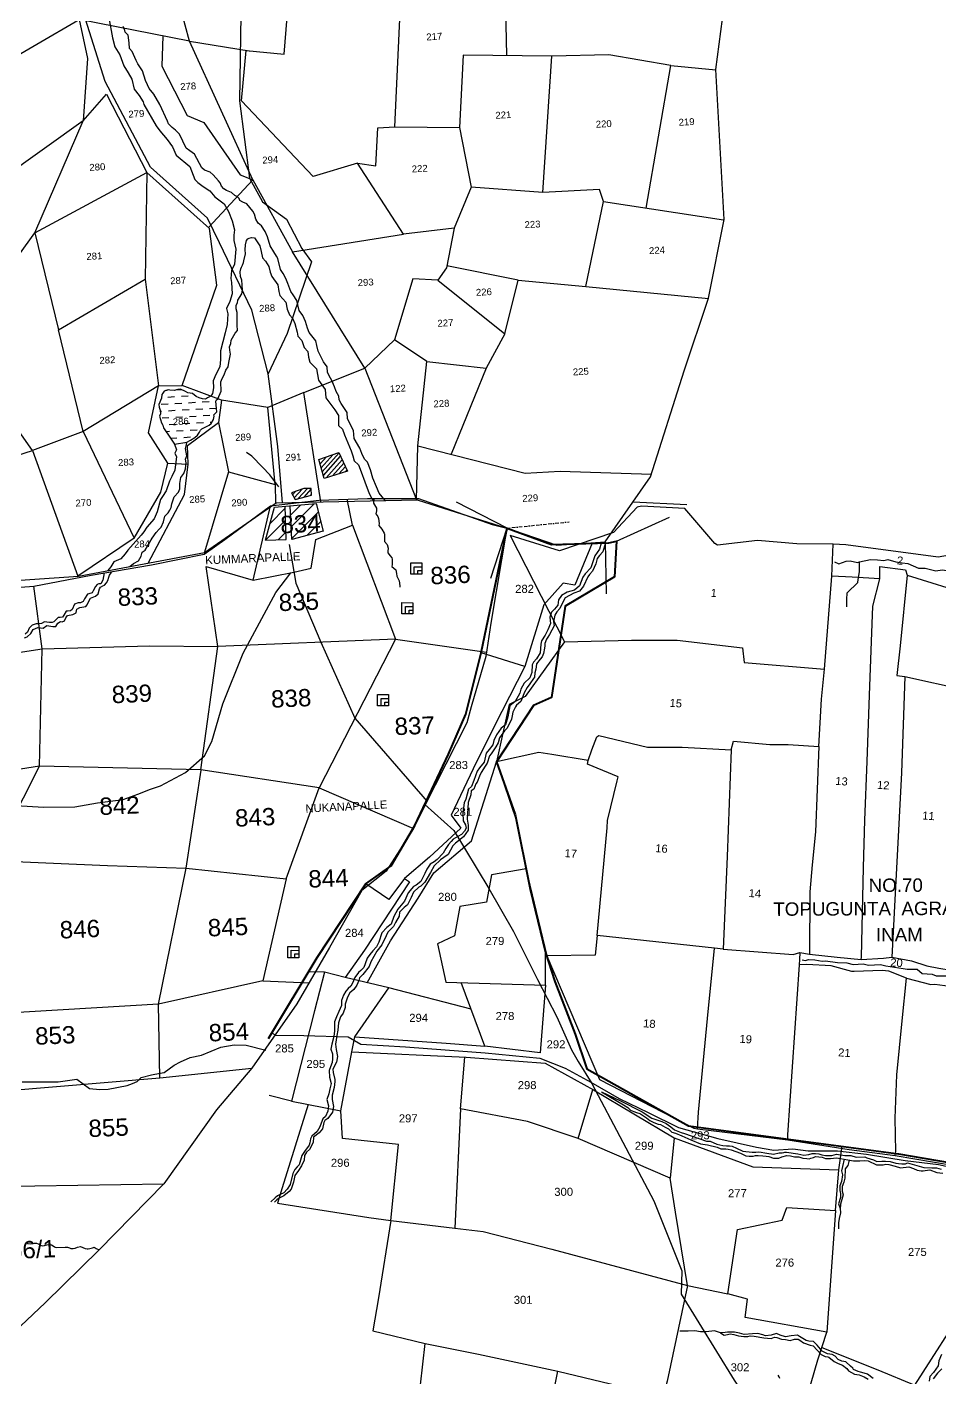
# Model space of a CAD drawing. Header units: inches. Extents: x 304037 to 460575, y 1453943 to 1639883.
# Drawn here: x 330705 to 332061, y 1604477 to 1606484 of the extents above; entities that cross this region are included whole.
import ezdxf

# ---------------------------------------------------------------- set-up
doc = ezdxf.new("R2010")
doc.units = ezdxf.units.IN
doc.header["$MEASUREMENT"] = 0
for name, pattern in [('ACAD_ISO02W100', [15, 12, -3]), ('ACAD_ISO07W100', [3, 0, -3]), ('BORDER', [1.75, 0.5, -0.25, 0.5, -0.25, 0, -0.25])]:
    doc.linetypes.add(name, pattern=pattern)
for name, color, linetype in [('CARTTRACK', 30, 'ACAD_ISO02W100'), ('NALA', 4, 'Continuous'), ('PLATS', 6, 'Continuous'), ('PLOT', 6, 'Continuous'), ('PLOT NO', 6, 'Continuous'), ('SQUAREWELL', 5, 'Continuous'), ('STREAM', 4, 'Continuous'), ('SURVEY_BND', 7, 'Continuous'), ('SURVEY_NO', 7, 'Continuous'), ('TEXT', 7, 'Continuous'), ('VILLAGE_AREA', 1, 'Continuous'), ('VILLAGEBON', 5, 'Continuous'), ('WATER_BODY', 4, 'Continuous')]:
    doc.layers.add(name, color=color, linetype=linetype)
doc.layers.add('FOOTPATH', color=150, linetype='ACAD_ISO07W100', lineweight=30)
doc.layers.add('VILL_BOUNDARY', color=6, linetype='BORDER', lineweight=30)
doc.styles.get("Standard").update_dxf_attribs({"font": 'arial.ttf'})

# ---------------------------------------------------------------- blocks, each defined once
blk = doc.blocks.new('KALUVOYA')
at = {"layer": 'VILLAGE_AREA', "linetype": 'ByBlock'}
h = blk.add_hatch(dxfattribs=at)
h.set_pattern_fill('ANSI31', color=256, scale=10, angle=180, style=0)
h.set_pattern_definition([(225, (-590.302, -65.8843), (0.8838835, -0.8838835), [])])
h.paths.add_polyline_path([(133.48, 209.28), (132.5, 213.24), (128.72, 212.93), (128.95, 208.05)])
h.paths.add_polyline_path([(127.98, 212.87), (126.45, 212.74), (125.16, 207.96), (128.17, 208.06)])
at = {"layer": 'CARTTRACK', "linetype": 'ByBlock'}
blk.add_lwpolyline([(89.11, 169.61), (93.16, 169.38), (97.67, 169.42), (100.92, 169.99), (104.62, 170.48), (106.76, 171.26), (108.59, 172), (110, 172.49), (113.61, 174.38), (116.35, 176.83), (117.41, 178.88), (119.02, 184.33), (121.95, 191.61), (126.66, 200.42), (128.84, 203.24)], dxfattribs=at)
at = {"layer": 'FOOTPATH', "linetype": 'ByBlock'}
for points in [[(128.59, 207.34), (129.56, 201.74), (133.14, 193.22), (138.08, 182.24), (148.53, 170.24)], [(90.05, 129.7), (95.25, 129.72), (97.97, 130.09), (99.79, 128.77), (101.29, 128.63), (102.51, 128.67), (105.25, 129.19), (106.01, 129.5), (106.68, 129.79), (107.26, 130.35), (108.76, 130.72), (109.23, 130.82), (110.56, 131.08), (112.04, 132.12), (112.92, 132.6), (114.34, 133.24), (115.97, 133.57), (118.74, 134.75), (120.69, 135.08), (122.42, 135.03), (125.28, 134.33)]]:
    blk.add_lwpolyline(points, dxfattribs=at)
at = {"layer": 'NALA', "linetype": 'ByBlock'}
for points in [[(140.8, 213.97), (140.76, 213.28), (141.18, 212.57), (141.2, 212.19), (141.11, 211.77), (141.39, 211.39), (141.49, 211.11), (141.56, 210.38), (141.54, 210.09), (141.95, 209.53), (142.32, 208.97), (142.34, 208.83), (142.36, 208.09), (142.34, 207.78), (142.74, 207.32), (142.87, 206.83), (142.84, 206.37), (142.83, 206.14), (143.15, 205.71), (143.4, 205.43), (143.44, 205.24), (143.44, 204.94), (143.44, 204.77), (143.44, 204.47), (143.43, 204.14), (143.99, 203.69), (144.1, 203.13), (144.13, 202.76), (144.49, 202.1), (144.56, 201.38), (144.58, 201.17)], [(101.87, 203.2), (101.7, 202.15), (101.4, 201.61), (101.12, 201.61), (100.88, 201.54), (100.62, 201.24), (100.28, 200.62), (100.14, 200.34), (99.65, 200.18), (99.46, 200.13), (99.04, 199.47), (98.82, 199.07), (98.47, 198.89), (98.12, 198.89), (97.6, 198.67), (97.24, 197.9), (97, 197.75), (96.57, 197.69), (96.37, 197.68), (96.05, 197.11), (95.85, 196.8), (95.5, 196.79), (95.21, 196.76), (94.9, 196.41), (94.62, 196.12), (94.35, 196.04), (93.99, 196.03), (93.61, 196.1), (93.25, 196.14), (92.8, 195.89), (92.55, 195.83), (92.27, 195.86), (92.03, 195.84), (91.46, 195.64), (91.04, 195.21), (90.81, 194.67), (90.46, 194.35)], [(90.38, 193.83), (90.77, 193.98), (91.26, 194.44), (91.61, 195.03), (92.29, 195.3), (93.06, 195.22), (93.59, 195.63), (94.45, 195.47), (94.9, 195.47), (95.18, 195.95), (95.58, 196.18), (95.79, 196.16), (96.16, 196.29), (96.36, 196.73), (96.57, 197.08), (97.36, 197.18), (97.84, 197.44), (97.89, 197.76), (97.91, 197.98), (98.35, 198.22), (99.21, 198.38), (99.43, 198.59), (99.66, 199.11), (99.9, 199.55), (100.62, 199.84), (101, 200.2), (101.21, 200.91), (101.33, 201.17), (101.66, 201.33), (101.9, 201.44), (102.21, 201.77), (102.39, 202.13), (102.52, 202.6), (102.65, 202.88), (102.87, 203.2), (102.99, 203.39)], [(90.69, 106.51), (90.91, 106.38), (91.3, 106.35), (91.8, 106.43), (92.17, 106.43), (92.39, 106.35), (92.73, 106.15), (92.98, 106.06), (93.33, 106.08), (93.65, 106.18), (94, 106.24), (94.33, 106.18), (94.69, 105.94), (94.83, 105.85), (94.99, 105.78), (96.3, 105.86), (96.63, 105.84), (96.94, 105.74), (97.11, 105.65), (97.45, 105.64), (97.73, 105.7), (98.1, 105.84), (98.5, 105.93), (98.84, 105.78), (99.18, 105.66), (99.48, 105.61), (99.6, 105.6), (99.88, 105.67), (100.23, 105.76), (100.37, 105.79), (100.5, 105.84), (100.77, 105.67), (101.19, 105.47)]]:
    blk.add_lwpolyline(points, dxfattribs=at)
at = {"layer": 'SQUAREWELL', "linetype": 'ByBlock'}
for points in [[(146.14, 204.69), (147.73, 204.69), (147.73, 203.05), (146.14, 203.05)], [(146.63, 204.12), (147.73, 204.12), (147.73, 203.05), (146.63, 203.05)], [(147.17, 203.6), (147.73, 203.6), (147.73, 203.05), (147.17, 203.05)], [(144.87, 198.94), (146.46, 198.94), (146.46, 197.31), (144.87, 197.31)], [(145.37, 198.37), (146.46, 198.37), (146.46, 197.31), (145.37, 197.31)], [(145.91, 197.85), (146.46, 197.85), (146.46, 197.31), (145.91, 197.31)], [(141.37, 185.67), (142.96, 185.67), (142.96, 184.03), (141.37, 184.03)], [(141.87, 185.1), (142.96, 185.1), (142.96, 184.03), (141.87, 184.03)], [(142.4, 184.58), (142.96, 184.58), (142.96, 184.03), (142.4, 184.03)], [(128.41, 149.3), (130, 149.3), (130, 147.67), (128.41, 147.67)], [(128.91, 148.73), (130, 148.73), (130, 147.67), (128.91, 147.67)], [(129.44, 148.21), (130, 148.21), (130, 147.67), (129.44, 147.67)]]:
    blk.add_lwpolyline(points, close=True, dxfattribs=at)
at = {"layer": 'SURVEY_BND', "linetype": 'ByBlock'}
for points in [[(92.93, 192.26), (108.4, 192.7), (118.28, 192.58), (116.6, 204.13), (123.37, 202.16), (125.89, 212.9)], [(123.37, 202.16), (129.24, 203.32), (131.78, 203.92), (132.44, 208.05), (137.71, 210.11), (136.94, 213.86)], [(137.71, 210.11), (143.96, 193.69), (118.28, 192.58)], [(76.69, 189.59), (83.75, 190.82), (92.93, 192.26), (91.71, 201.28)], [(143.96, 193.69), (132.92, 172.19), (146.56, 166.31)], [(143.96, 193.69), (157.09, 191.79)], [(92.53, 175.32), (64.53, 170.87), (48.58, 168.76), (54.35, 191.72)], [(115.86, 174.77), (92.57, 175.32), (92.93, 192.26)], [(132.92, 172.19), (115.86, 174.77), (118.28, 192.58)], [(58.98, 154.1), (67.29, 156.3), (75.25, 158.75), (85.64, 161.65), (92.53, 175.32)], [(85.64, 161.65), (102.38, 160.98), (113.75, 160.57), (115.9, 174.76)], [(113.75, 160.57), (128.16, 159.06), (132.92, 172.19)], [(109.73, 140.95), (76.47, 138.93), (85.64, 161.65)], [(124.82, 144.32), (109.73, 140.95), (113.75, 160.57)], [(128.16, 159.06), (124.82, 144.32), (131.47, 144.02)], [(76.47, 138.93), (75.16, 129.05), (87.57, 128.41), (109.95, 130.33), (109.73, 140.95)], [(109.95, 130.33), (123.22, 131.72)], [(85.65, 114.58), (110.56, 115.02)]]:
    blk.add_lwpolyline(points, dxfattribs=at)
at = {"layer": 'VILL_BOUNDARY', "linetype": 'ByBlock'}
blk.add_lwpolyline([(78.25, 200.28), (91.71, 201.28), (100, 202.88), (108.69, 204.36), (116.33, 205.91), (119.29, 208.05), (125.89, 212.9), (132.93, 213.72), (139.88, 213.96), (147.25, 214), (157.9, 210.25), (160, 209.72), (157.7, 196), (157, 191.18), (154.89, 183.89), (154.26, 181.6), (149.71, 172.6), (146.56, 166.31), (142.64, 160.19), (139.13, 157.39), (134.42, 149.13), (129.74, 141), (123.22, 131.72), (118.12, 125.7), (110.56, 115.02), (101.19, 105.47), (93.4, 97.83), (84.56, 89.48)], dxfattribs=at)
at = {"layer": 'VILL_BOUNDARY'}
blk.add_lwpolyline([(160, 209.72), (169.03, 210.62)], dxfattribs=at)
at = {"layer": 'VILLAGE_AREA', "linetype": 'ByBlock'}
for points in [[(125.16, 207.96), (126.45, 212.74), (132.5, 213.24), (133.48, 209.28), (128.95, 208.05), (128.72, 212.93)], [(125.16, 207.96), (128.17, 208.06), (127.98, 212.87)]]:
    blk.add_lwpolyline(points, dxfattribs=at)
at = {"layer": 'SURVEY_NO', "linetype": 'ByBlock'}
for s, p in [('834', (127.36, 208.94)), ('836', (149.02, 201.57)), ('833', (103.87, 198.43)), ('835', (127.13, 197.69)), ('839', (103.02, 184.38)), ('838', (126.03, 183.75)), ('837', (143.87, 179.8)), ('842', (101.25, 168.24)), ('843', (120.84, 166.57)), ('844', (131.43, 157.77)), ('846', (95.53, 150.4)), ('845', (116.92, 150.71)), ('853', (91.99, 135.06)), ('854', (117.05, 135.55)), ('855', (99.7, 121.73)), ('856/1', (86.29, 104.03))]:
    blk.add_text(s, height=2.5, rotation=2.5039, dxfattribs=at).set_placement(p)
at = {"layer": 'TEXT', "linetype": 'ByBlock'}
blk.add_text('KUMMARAPALLE', height=1.2, rotation=2.5039, dxfattribs=at).set_placement((116.47, 204.45))
blk = doc.blocks.new('NUKANAPALLE')
at = {"layer": 'VILLAGE_AREA', "linetype": 'ByBlock'}
h = blk.add_hatch(dxfattribs=at)
h.set_pattern_fill('ANSI31', color=256, scale=10, angle=180, style=0)
h.set_pattern_definition([(225, (-581.7267, -113.4055), (0.8838835, -0.8838835), [])])
h.paths.add_polyline_path([(115.39, -337.7), (107.95, -339.79), (109.56, -346.81), (118.22, -344.64)])
h.paths.add_polyline_path([(104.61, -350.19), (101.89, -350.03), (97.32, -351.42), (98.52, -353.86), (104.61, -352.71)])
at = {"layer": 'WATER_BODY', "linetype": 'ByBlock'}
h = blk.add_hatch(dxfattribs=at)
h.set_pattern_fill('DASH', color=256, scale=20, angle=180, style=0)
h.set_pattern_definition([(180, (-581.9129, -113.3818), (-2.5, -2.5), [2.5, -2.5])])
h.paths.add_polyline_path([(61.67, -312.89), (60.76, -312.38), (59.08, -311.39), (58.05, -311.46), (56.71, -311.72), (55.2, -311.52), (54.58, -311.37), (53.12, -311.81), (52.57, -312.51), (52.15, -312.95), (51.89, -314.29), (50.79, -316.54), (50.91, -317.59), (51.24, -318.6), (51.22, -320), (50.87, -320.78), (51.49, -323.34), (51.9, -324.18), (52.1, -325.15), (54.41, -329.07), (55.8, -331.35), (60.31, -330.8), (61.7, -330.21), (63.28, -329.35), (64.27, -328.49), (65.06, -327.41), (65.45, -326.7), (65.99, -326.3), (66.76, -326), (68.8, -325.14), (69.46, -324.5), (70.45, -323.15), (70.7, -321.89), (70.63, -321.43), (71.78, -320.43), (71.78, -319.21), (71.74, -317.87), (71.67, -316.54), (71.89, -315.97), (72.39, -315.64), (69.97, -314.58), (68.74, -315.17), (68, -315.54), (66.86, -315.4), (65.67, -314.93), (64.61, -314.46), (63.38, -313.19)])
h.paths.add_polyline_path([(26.27, -319.86), (65.28, -319.86), (65.28, -316.02), (26.27, -316.02)], flags=9)
h.paths.add_polyline_path([(55.05, -324.96), (60.5, -324.96), (60.5, -321.92), (55.05, -321.92)], flags=24)
at = {"layer": 'CARTTRACK', "linetype": 'ByBlock'}
for points in [[(185.33, 213.78), (133.74, 199.3), (130.26, 196.72), (129.59, 185.24), (120.82, 175.45), (119.98, 145.74), (92.45, 139.28), (77.16, 110.09), (74.92, 79.62), (71.4, 46.82), (72.99, 16.03), (52.5, -52.63), (53.42, -70.68), (67.15, -116.72), (88.69, -176.42), (86.35, -207.68), (88.46, -236.08), (92.66, -244.89), (101.12, -251.74), (106.12, -262.69), (109.27, -267.71), (99.03, -293.36), (91.29, -307.64)], [(93.9, -354.84), (93.35, -334.27), (91.29, -307.64), (86.67, -284.1), (76.27, -258.93), (72.39, -249.79), (52.66, -229.98), (37.84, -197.91), (27.87, -158.59), (25.48, -150.34), (12.61, -137.23), (-14.28, -117.21), (-43.65, -98.08), (-77.15, -82.91), (-112.61, -69.67), (-122.13, -57.58), (-138.52, -33.21), (-138.52, -32.56)]]:
    blk.add_lwpolyline(points, dxfattribs=at)
at = {"layer": 'FOOTPATH', "linetype": 'ByBlock'}
blk.add_lwpolyline([(92.84, -349), (89.78, -344.39), (87.28, -341.45), (83.62, -337.29), (81.73, -335.85)], dxfattribs=at)
at = {"layer": 'NALA', "linetype": 'ByBlock'}
for points in [[(40.56, -174.77), (41.48, -182.21), (42.11, -185.47), (43.72, -188.52), (45.02, -192.55), (46.43, -195.16), (47.66, -197.64), (48.3, -201.28), (50, -203.69), (51.29, -206.05), (51.55, -207.05), (55.53, -215.13), (56.76, -217.03), (59.29, -220.28), (61.1, -223.06), (62.29, -226.16), (66.99, -230.62), (68.59, -235.42), (69.52, -236.6), (71.43, -238.1), (73.75, -239.85), (75.41, -242.15), (78.66, -244.88), (80.16, -247.77), (81.29, -251.17), (81.98, -254.49), (81.62, -256.48), (81.55, -258.39), (82.09, -261.6), (81.26, -267.04), (80.03, -269.28), (79.67, -272.21), (79.81, -273.58), (79.78, -277.72), (78.8, -280.46), (77.39, -282.96), (77.79, -284.94), (77.31, -288.77), (76.4, -291.79), (74.33, -298.32), (74.17, -301.47), (73.77, -304.12), (72.24, -306.82), (71.17, -309), (71.07, -311.6), (70.56, -313.59), (69.97, -314.58)], [(131.3, -356.15), (129.27, -353.37), (128.37, -350.99), (127.23, -347.72), (126.59, -344.64), (125.64, -341.81), (124.6, -340.62), (123.8, -338.54), (123.16, -336.56), (121.22, -332.91), (121.22, -330.03), (119.28, -325.56), (119.28, -323.33), (117.29, -319.93), (116.55, -318.54), (116.55, -317.15), (115.71, -315.47), (115.11, -313.73), (114.26, -311.3), (113.82, -310.5), (112.87, -308.37), (112.87, -306.26), (111.68, -304.38), (109.89, -300.36), (109.55, -298.32), (109.25, -296.64), (107.06, -293.44), (106.51, -291.75), (105.97, -289.32), (105.02, -287.09), (103.88, -285.15), (103.22, -281.48), (102.01, -279.43), (101.21, -278.15), (100.26, -275.14), (99.67, -273.27), (98.77, -271.39), (97.83, -269.86), (97.17, -265.84), (96.68, -265.01), (95.84, -263.3), (94.59, -261.11), (93.76, -257.74), (93.09, -255.74), (91.81, -253.58), (90.66, -252.54), (89.96, -251.11), (89.58, -249.27), (88.95, -248.09), (86.96, -245.36), (85.53, -244.68), (84.54, -244.01), (84.3, -243.2), (83.76, -242.54), (82.74, -241.99), (81.59, -240.88), (79.81, -240.04), (78.91, -239.39), (78.16, -238.39), (77.63, -237.17), (77.11, -236.36), (75.36, -234.07), (74.21, -233.02), (72.3, -232.16), (71.3, -231.29), (68.99, -226.15), (67.34, -224.92), (65.96, -223.83), (64.92, -221.24), (64.25, -219.58), (63.73, -218.48), (62.5, -217.01), (61.4, -215.98), (60.09, -214.59), (59.75, -213.58), (57.3, -207.42), (55.33, -203.52), (53.77, -201.35), (53.19, -199.92), (52.65, -198.4), (51.72, -194.77), (50.09, -192.19), (49.56, -190.88), (48.36, -187.51), (47.45, -186.39), (47.45, -184.37), (47.21, -181.55), (46.16, -180.38), (46.07, -179.76), (45.89, -179.06), (45.52, -178.25)], [(72.39, -315.64), (73.75, -313), (73.89, -309.62), (74.42, -308.38), (75.19, -307.05), (75.94, -305.41), (76.86, -304.24), (77.19, -302.75), (77.38, -302.06), (77.99, -299.64), (77.75, -298.2), (77.75, -296.98), (78.3, -295.88), (78.52, -294.63), (80.07, -292.13), (80.93, -291.24), (81.02, -289.34), (81.07, -287.59), (81.21, -284.62), (80.93, -283.37), (80.96, -281.99), (81.54, -281.11), (81.74, -280.25), (83.26, -277.91), (83.61, -276.68), (83.68, -274.65), (83.65, -273.04), (83.21, -271.69), (83.15, -269.88), (83.46, -268.8), (83.73, -268.25), (84.15, -267.58), (84.62, -266.61), (84.73, -265.98), (85.42, -263.47), (85.48, -261.98), (85.7, -260.21), (86.11, -258.6), (86.67, -258.02), (87.08, -257.86), (87.97, -257.72), (89.08, -257.83), (89.94, -259.41), (90.85, -260.87), (91.27, -262.97), (91.6, -265.24), (92.57, -266.57), (93.7, -268.59), (94.12, -270.63), (94.62, -272.31), (96.61, -275.45), (96.89, -277.89), (97.17, -279.35), (99.22, -281.9), (99.5, -284.43), (100.19, -286.59), (101.23, -287.85), (101.99, -289.88), (102.63, -293.05), (102.82, -294.46), (104.26, -296.23), (104.93, -298.72), (106.12, -300.25), (106.31, -302.35), (106.73, -304.18), (108.95, -306.84), (109.19, -308.89), (109.42, -310.99), (111.66, -314.52), (111.83, -317.54), (114.82, -322.09), (116.07, -324.24), (115.93, -325.82), (115.79, -327.88), (117.18, -329.26), (117.79, -331.34), (119.87, -337.38), (120.36, -339.24), (120.86, -341.04), (122.35, -342.59), (123.13, -345.16), (124.2, -348.86), (125.54, -353.28), (126.54, -355.36), (127, -356)], [(55.8, -331.35), (56.31, -333.44), (55.63, -334.64), (56.27, -335.91), (55.67, -338.69), (55.33, -340.82), (54.09, -343), (53.19, -344.65), (51.81, -348.12), (50.34, -350.11), (49.48, -351.19), (48.09, -355.58), (46.85, -358.13), (43.92, -361), (42.8, -362.65), (41.71, -363.7), (36.64, -368.92), (35.59, -370.2), (33.86, -371.96), (31.31, -372.86), (30.07, -374.69), (28.82, -376.01)], [(36.96, -374.94), (38.44, -373.91), (40.25, -373.07), (41.31, -371.34), (41.81, -370), (42.94, -369.31), (45.73, -365.1), (47.28, -363.05), (48.44, -361.92), (49.25, -361.19), (50.17, -359.35), (50.78, -357.33), (51.54, -356.65), (52.07, -356.13), (52.65, -355.29), (53.23, -354.31), (53.59, -352.97), (54.49, -350.41), (56.2, -348.86), (56.75, -347.66), (56.83, -345.69), (57.41, -343.53), (58.49, -342.15), (59.2, -340.53), (59.65, -338.35), (59.45, -337.03), (59.94, -335.81), (59.69, -333.15), (60.13, -331.7), (60.31, -330.8)]]:
    blk.add_lwpolyline(points, dxfattribs=at)
at = {"layer": 'SURVEY_BND', "linetype": 'ByBlock'}
for points in [[(69.37, -184.92), (64.38, -161.13), (62.61, -129.95)], [(128.13, -232.75), (111.66, -236.76), (87.07, -207.67), (89.82, -189.53), (103.6, -191.63), (111.39, -134.96), (128.8, -133.94), (147.92, -133.71), (154.98, -134.68), (153.32, -157.67), (171.24, -156.7), (171.24, -135.38), (154.98, -134.68)], [(-59.31, -170.16), (-18.38, -159.57), (-18.13, -199.11), (29.74, -174.78), (31.91, -189.22), (29.08, -211.81), (38.06, -202.58), (51.23, -231.89)], [(9.23, -251.51), (29.08, -211.81), (-16.69, -240.75), (-18.13, -199.11), (-55.83, -209.67), (-59.31, -170.16), (-80.51, -188.04)], [(142.36, -220.36), (146.68, -178.56), (154.83, -176.53), (155.85, -172.74), (174.9, -171.8), (185.3, -174.07), (184.48, -196.64)], [(69.37, -184.92), (29.74, -174.78)], [(59.79, -182.47), (58.85, -193.48), (67.09, -212.01), (72.96, -214.87), (85.08, -234.65), (89.62, -236.68)], [(89.62, -236.68), (69.37, -184.92), (90.92, -189.7)], [(184.14, -278.59), (208.64, -282.36), (216.8, -251.74), (215.61, -247.29), (194.95, -247.17), (201, -197.75), (168.71, -195.58), (165.89, -221.86)], [(232.19, -254.99), (244.14, -203.62), (221.81, -198.42), (201, -197.75)], [(244.14, -203.62), (260.38, -206.12)], [(149.32, -306.43), (137.94, -297.81), (126.63, -307.5), (102.58, -263.71), (143.43, -259.51), (128.13, -232.75), (134.69, -234.14), (136.14, -220.36), (142.36, -220.36), (165.89, -221.86), (168.92, -243.84), (161.99, -258.34), (143.43, -259.51)], [(9.23, -251.51), (51.23, -231.89)], [(52.95, -338.1), (46.5, -326.62), (51.13, -309.73), (59.75, -310.11), (74.42, -274.25), (72.84, -253.5), (51.23, -231.89), (48.47, -270.66)], [(72.52, -253.19), (89.62, -236.68), (102.58, -263.71)], [(194.95, -247.17), (168.92, -243.84)], [(-45.03, -343.37), (3.87, -330.73), (-21.61, -289.75), (9.23, -251.51), (15.89, -287.37), (48.47, -270.66), (51.13, -309.73), (22.79, -324.85), (15.89, -287.37)], [(216.8, -251.74), (260.13, -260.9)], [(161.99, -258.34), (158.31, -272.63), (154.96, -277), (145.87, -276.01), (137.94, -297.81)], [(178.28, -297.88), (184.14, -278.59), (158.48, -271.97)], [(154.96, -277), (178.28, -297.88), (170.76, -309.99)], [(208.64, -282.36), (253.09, -289.23)], [(73.79, -316.25), (59.75, -310.11)], [(103.84, -315.18), (126.63, -307.5), (142.69, -356.55)], [(144.27, -336.85), (149.32, -306.43), (170.76, -309.99), (156.22, -340.63)], [(74.82, -342.42), (91.6, -348.04), (90.45, -319.83), (73.79, -316.25), (72.17, -324.27)], [(107.88, -355.33), (103.84, -315.18), (90.45, -319.83)], [(22.79, -324.85), (3.87, -330.73), (17.9, -377.41)], [(22.79, -324.85), (39.15, -364.7), (17.9, -377.41)], [(43.76, -374.04), (58.33, -349.79), (60.29, -338.82), (60.47, -332.05), (72.17, -324.27), (74.82, -342.42), (64.48, -371.27)], [(39.15, -364.7), (49.81, -348.46), (52.95, -338.1), (60.29, -338.82)], [(142.69, -356.55), (144.27, -336.85), (182.76, -349.01), (195.58, -349.01), (228.79, -351.9)], [(91.6, -348.04), (91.3, -354.85)]]:
    blk.add_lwpolyline(points, dxfattribs=at)
at = {"layer": 'VILL_BOUNDARY', "linetype": 'ByBlock'}
for points in [[(-33.51, -378.05), (18.16, -377.41), (64.5, -371.32), (91.56, -354.75), (142.94, -356.56), (177.26, -369.51), (192.91, -375.84), (210.5, -375.58), (228.39, -352.95), (242.78, -315.02), (253.14, -289.1), (260.38, -260.8), (260.38, -205.99), (266.48, -173.78)], [(221.53, -361.62), (241.01, -363.66)], [(174.95, -368.64), (168.01, -386.68)], [(210.5, -375.58), (209.82, -394.58)]]:
    blk.add_lwpolyline(points, dxfattribs=at)
at = {"layer": 'VILLAGE_AREA', "linetype": 'ByBlock'}
for points in [[(109.56, -346.81), (107.95, -339.79), (115.39, -337.7), (118.22, -344.64), (109.56, -346.81)], [(97.32, -351.42), (98.52, -353.86), (104.61, -352.71), (104.61, -350.19), (101.89, -350.03), (97.32, -351.42)]]:
    blk.add_lwpolyline(points, dxfattribs=at)
at = {"layer": 'WATER_BODY', "linetype": 'ByBlock'}
blk.add_lwpolyline([(69.97, -314.58), (68.74, -315.17), (68, -315.54), (66.86, -315.4), (65.67, -314.93), (64.61, -314.46), (63.38, -313.19), (61.67, -312.89), (60.76, -312.38), (59.08, -311.39), (58.05, -311.46), (56.71, -311.72), (55.2, -311.52), (54.58, -311.37), (53.12, -311.81), (52.57, -312.51), (52.15, -312.95), (51.89, -314.29), (50.79, -316.54), (50.91, -317.59), (51.24, -318.6), (51.22, -320), (50.87, -320.78), (51.49, -323.34), (51.9, -324.18), (52.1, -325.15), (54.41, -329.07), (55.8, -331.35), (60.31, -330.8), (61.7, -330.21), (63.28, -329.35), (64.27, -328.49), (65.06, -327.41), (65.45, -326.7), (65.99, -326.3), (66.76, -326), (68.8, -325.14), (69.46, -324.5), (70.45, -323.15), (70.7, -321.89), (70.63, -321.43), (71.78, -320.43), (71.78, -319.21), (71.74, -317.87), (71.67, -316.54), (71.89, -315.97), (72.39, -315.64)], dxfattribs=at)
at = {"layer": 'SURVEY_NO', "linetype": 'ByBlock'}
for s, p in [('217', (155.68, -189.51)), ('278', (65.1, -202.58)), ('279', (45.68, -211.55)), ('221', (179.24, -219.45)), ('220', (215.6, -224.75)), ('219', (245.79, -225.72)), ('280', (30.38, -230.12)), ('294', (93.48, -231.01)), ('222', (147.7, -237.27)), ('281', (27.49, -262.47)), ('223', (187.63, -259.85)), ('287', (57.5, -273.05)), ('224', (232.39, -271.83)), ('293', (125.7, -277.56)), ('288', (89.32, -284.9)), ('226', (168.55, -283.49)), ('227', (153.91, -293.97)), ('282', (30.11, -300.57)), ('122', (135.28, -316.83)), ('225', (202.21, -314.42)), ('286', (55.56, -324.42)), ('228', (150.82, -323.21)), ('289', (77.96, -331.4)), ('292', (123.95, -332.31)), ('283', (34.81, -338.15)), ('291', (95.85, -339.7)), ('270', (18.5, -352.01)), ('285', (59.96, -353.05)), ('290', (75.23, -355.13)), ('229', (181.22, -359.42)), ('284', (38.96, -368.22))]:
    blk.add_text(s, height=2.5, dxfattribs=at).set_placement(p)
blk = doc.blocks.new('THOPUGUNTA')
at = {"layer": 'FOOTPATH', "linetype": 'ByBlock'}
for points in [[(-6976.8, 1494.4), (-6933.5, 1455.7), (-6881.3, 1369.6), (-6844.7, 1305.7), (-6809.2, 1234.3), (-6780.7, 1178.6), (-6758.8, 1129.9), (-6748.6, 1112.2), (-6728.5, 1079.6), (-6636.3, 905.6), (-6594.8, 801.6), (-6595.8, 766.9), (-6517, 638.8), (-6461.2, 556.1), (-6425.3, 528.8), (-6415, 519.8), (-6376.7, 504.2), (-6334.2, 470.2), (-6320.3, 453.7), (-6301.2, 429.4), (-6301.4, 362.3), (-6300.5, 325.3), (-6306.2, 309.9)], [(-7204.2, 1154.9), (-7198.2, 1151.5), (-7156.3, 1151.1), (-7090.4, 1149.1), (-7071.8, 1138.4), (-7005.4, 1134.3), (-6946.4, 1129.9), (-6886.8, 1125.1), (-6805.8, 1117.3), (-6768, 1102.4), (-6729.8, 1081.6), (-6687.7, 1057.4), (-6644.8, 1036.7), (-6599.9, 1014.5), (-6541.3, 998.1), (-6483.7, 985.4), (-6457.9, 980.6), (-6429.8, 982.7), (-6406.8, 979.5), (-6363.5, 979.7), (-6320.5, 974.8), (-6262.9, 965.4), (-6213.3, 959.3), (-6201.9, 957)]]:
    blk.add_lwpolyline(points, dxfattribs=at)
at = {"layer": 'NALA', "linetype": 'ByBlock'}
for points in [[(-6714.7, 1882.7), (-6717.2, 1873.7), (-6723.9, 1863.7), (-6730.1, 1846), (-6738.2, 1836.8), (-6741.9, 1831.8), (-6746.6, 1819.1), (-6754.2, 1812.9), (-6765.1, 1809.6), (-6773.5, 1804.9), (-6777.8, 1798.5), (-6778.9, 1790.6), (-6783.9, 1784.5), (-6788.3, 1779.9), (-6791.1, 1772.8), (-6789.9, 1763), (-6793.8, 1753.6), (-6797.8, 1745.7), (-6803.2, 1737.4), (-6804.4, 1732.3), (-6805.4, 1719.6), (-6810.6, 1710.6), (-6815.1, 1705.7), (-6817.1, 1701.8), (-6817.9, 1690.3), (-6820.6, 1682.4), (-6829.2, 1674.7), (-6834, 1665.5), (-6835.5, 1659.6), (-6842.2, 1647.1), (-6850.5, 1641), (-6853.3, 1624.3), (-6856.6, 1612.7), (-6863.1, 1607.7), (-6870.2, 1597.9), (-6873.9, 1589.3), (-6875.4, 1583.1), (-6880.8, 1575.8), (-6885.5, 1570.3), (-6888.3, 1557), (-6895.2, 1548.8), (-6898.8, 1544), (-6903.8, 1529.7), (-6907.5, 1520.8), (-6911.8, 1516.9), (-6915.8, 1502.4), (-6918.2, 1496.7), (-6920.2, 1481.2), (-6919.8, 1469.9), (-6916.3, 1463.8), (-6915.3, 1459.3), (-6917.6, 1454.8), (-6922.1, 1449.7), (-6927.7, 1446.6), (-6934.4, 1442.9), (-6937.7, 1439.2), (-6941.7, 1435), (-6945.4, 1429), (-6949.3, 1422.1), (-6958.5, 1412.5), (-6962.6, 1409.2), (-6968.7, 1405.8), (-6973.5, 1398.1), (-6976.5, 1391.7), (-6982.7, 1379.8), (-6989.3, 1374.5), (-6993.7, 1372.4), (-7001.5, 1362.9), (-7007, 1350.8), (-7016.8, 1338.6), (-7022.8, 1327.7), (-7026.7, 1316.2), (-7033.3, 1311.3), (-7040.7, 1303.5), (-7045.1, 1289.9), (-7048.3, 1283), (-7054, 1276.9), (-7058.3, 1271.3), (-7062.5, 1266.1), (-7065.1, 1257.4), (-7067.4, 1252), (-7071.8, 1247.7), (-7075.1, 1244.7), (-7080.7, 1237.3), (-7083.4, 1229.7), (-7086.8, 1224.5), (-7090.5, 1220.8), (-7093.8, 1216.7), (-7097.6, 1211), (-7100.2, 1202.8), (-7100.4, 1195.8), (-7104.6, 1186.8), (-7108, 1178.8), (-7111, 1171.3), (-7110.9, 1166.1), (-7110.6, 1158.1), (-7111.6, 1149.3), (-7114.8, 1138.1), (-7116.1, 1130.5), (-7113.8, 1123.8), (-7113.8, 1116.6), (-7114.4, 1111.1), (-7117, 1104.5), (-7118.7, 1099), (-7118.4, 1089.3), (-7115.7, 1079.8), (-7117.8, 1072), (-7119.1, 1064.2), (-7122.2, 1055.7), (-7119.7, 1046.7), (-7120.6, 1038.4), (-7124.3, 1030.7), (-7128.2, 1027), (-7130.8, 1020.7), (-7132.7, 1015.2), (-7136.7, 1008.4), (-7144.6, 1001.7), (-7146.5, 997.5), (-7147.4, 991.7), (-7148.4, 988.3), (-7155.3, 978.9), (-7159.3, 972.7), (-7163.4, 959.1), (-7166.1, 955.9), (-7169.6, 951.8), (-7172.8, 945.8), (-7176.9, 929.8), (-7181.2, 922.7), (-7186.1, 917.2), (-7191.7, 915), (-7195.5, 912.6), (-7199.2, 909.9), (-7205.6, 903.8)], [(-6708.1, 1882.9), (-6712.2, 1869.5), (-6717.1, 1864), (-6720.6, 1859.9), (-6722.8, 1851.7), (-6727.5, 1841.1), (-6732.2, 1835.9), (-6734.7, 1832.7), (-6740.7, 1818.5), (-6746.7, 1811.3), (-6755.4, 1808), (-6768.1, 1801.1), (-6771.8, 1794.9), (-6776.1, 1785.7), (-6780.3, 1780.5), (-6783.4, 1775.6), (-6784, 1773.3), (-6785.5, 1765.6), (-6784.5, 1759.6), (-6787.8, 1753.5), (-6791.4, 1746.6), (-6794, 1743.1), (-6795.7, 1740.1), (-6798.3, 1733.5), (-6798.3, 1730.1), (-6798.9, 1726.3), (-6800.1, 1718.6), (-6802.2, 1713.6), (-6805.4, 1710.4), (-6810.5, 1703.1), (-6811.4, 1698.6), (-6811.7, 1695.3), (-6813.1, 1689.7), (-6813.8, 1683.2), (-6815.3, 1681.7), (-6820.4, 1673.5), (-6824.7, 1668.3), (-6828.9, 1660), (-6831.2, 1654.8), (-6833.8, 1647.3), (-6840.2, 1641.7), (-6841.9, 1639.6), (-6845.8, 1631.3), (-6846.8, 1626.1), (-6847.9, 1620.8), (-6854.4, 1607.8), (-6858.4, 1603.8), (-6865.5, 1593.2), (-6867.8, 1585.7), (-6871.3, 1579.7), (-6878.1, 1569.4), (-6880.7, 1566.8), (-6884.2, 1555.8), (-6887.1, 1551.4), (-6893, 1541.9), (-6895.4, 1536.3), (-6899, 1527.4), (-6900.7, 1525.1), (-6903.7, 1517.2), (-6907.9, 1514.4), (-6908.1, 1508.6), (-6912.2, 1497.4), (-6913.5, 1472.3), (-6912.4, 1463.4), (-6912.4, 1456.1), (-6919.1, 1446.4), (-6931.3, 1436.8), (-6935.2, 1432.7), (-6941.9, 1419.8), (-6948.6, 1415.3), (-6953.5, 1411.8), (-6962.7, 1403.3), (-6968.4, 1393.3), (-6976.4, 1378.9), (-6982.4, 1373.1), (-6985.5, 1371.5), (-6993.4, 1364.2), (-6997.1, 1355.9), (-7002.4, 1345.4), (-7007.5, 1341.3), (-7014.5, 1334.1), (-7014.6, 1328.1), (-7020, 1319.1), (-7023, 1313), (-7031.7, 1304.7), (-7034.3, 1299.1), (-7040.6, 1285.9), (-7047.7, 1276.3), (-7056.7, 1260.3), (-7059.1, 1253.6), (-7068.5, 1241.9), (-7073.8, 1236.7), (-7074.7, 1232.7), (-7077.9, 1226), (-7082.1, 1219.3), (-7088.2, 1214.3), (-7091.6, 1208.1), (-7094.9, 1197.5), (-7095.1, 1192.7), (-7097.9, 1184.3), (-7101.7, 1178.6), (-7105, 1170), (-7106, 1159), (-7107.5, 1150.9), (-7109.2, 1138.3), (-7108.2, 1130.4), (-7106.3, 1119.9), (-7108, 1111.3), (-7113.2, 1100.8), (-7112.7, 1096.2), (-7110.5, 1085.9), (-7110.5, 1082.6), (-7111.2, 1073.8), (-7114.4, 1062.5), (-7114.1, 1055.8), (-7112.4, 1045.6), (-7114, 1037.2), (-7120.7, 1027.9), (-7125, 1024.8), (-7126.7, 1021.6), (-7128.5, 1012.2), (-7133.6, 1006.4), (-7142, 1000.1), (-7142.4, 992), (-7147.9, 981.7), (-7152.2, 977.6), (-7155.3, 972.5), (-7155.8, 965.6), (-7159.9, 957.2), (-7164.4, 950.5), (-7170, 943.2), (-7171.6, 933.1), (-7175.3, 922.8), (-7178.2, 919.4), (-7186, 912.9), (-7193.2, 909.3), (-7196.4, 906.8), (-7200.2, 903.2)], [(-6714.3, 1067.6), (-6685.8, 1054.1), (-6653.7, 1037.6), (-6639.3, 1028.1), (-6624.3, 1023.1), (-6617.9, 1020.5), (-6611, 1015.5), (-6605.4, 1011), (-6595.6, 1007), (-6590.9, 1005.7), (-6558.2, 994.2), (-6552.7, 993.9), (-6542.8, 989.4), (-6533.9, 987.4), (-6528.4, 987.3), (-6524.1, 987.1), (-6520, 986.8), (-6513.3, 983.7), (-6504, 979.4), (-6490.3, 977.5), (-6485, 977.5), (-6481, 978.1), (-6476.9, 977.9), (-6471.2, 976.8), (-6465.3, 975.8), (-6461.5, 975.4), (-6458.4, 974.9), (-6449.9, 976.6), (-6445.5, 976.6), (-6443.4, 977.2), (-6441.6, 977.7), (-6439, 977.9), (-6422.4, 975.4), (-6413.5, 973.3), (-6406, 974.2), (-6401.2, 975.7), (-6396, 975.8), (-6391.2, 975.1), (-6386.8, 973.9), (-6381.4, 972.8), (-6371.6, 972.8), (-6365, 974.6), (-6352.3, 973), (-6347.5, 973), (-6343.6, 973), (-6335.7, 970.1), (-6322.9, 970.6), (-6320, 969.5), (-6310.1, 966.2), (-6304.8, 964.1), (-6297.3, 964.2), (-6292, 964.5), (-6285.2, 963.8), (-6276.8, 961.4), (-6272.9, 961), (-6267.9, 960.5), (-6265, 960.3), (-6262.3, 960.5), (-6259.5, 961.9), (-6235.1, 954.8), (-6223.2, 954.7), (-6216.5, 954.6), (-6209.2, 952.3)], [(-6714.3, 1067.6), (-6681.6, 1047.9), (-6675, 1044.3), (-6671, 1040.1), (-6665.9, 1038.1), (-6661.9, 1036.6), (-6657.2, 1035.1), (-6656.3, 1034.8), (-6647.2, 1028.8), (-6642.2, 1024.8), (-6636.4, 1021.9), (-6629.8, 1019.4), (-6626.5, 1018.8), (-6619.3, 1015), (-6614.7, 1012.2), (-6609.4, 1007.4), (-6604.1, 1006), (-6594.7, 1002.1), (-6581.4, 995.9), (-6567, 990.2), (-6556.4, 988.7), (-6542.4, 985), (-6536.9, 982.6), (-6529.5, 982.5), (-6525.7, 982.4), (-6521.2, 981.1), (-6507.6, 976.5), (-6499.5, 972.4), (-6494.5, 971.6), (-6488.7, 971.8), (-6485.3, 972.7), (-6481.2, 972.9), (-6474.6, 972.5), (-6469.3, 971.6), (-6465.2, 971.3), (-6458.4, 968.6), (-6450.7, 968.7), (-6446.3, 970.9), (-6438.6, 972.6), (-6433.3, 972.2), (-6427.1, 970.9), (-6421.1, 970.8), (-6415.1, 968.9), (-6409.1, 968.1), (-6405.4, 968), (-6402.8, 968.6), (-6399, 970), (-6395.9, 971.4), (-6386.4, 970.5), (-6381.1, 968.2), (-6374, 968.3), (-6369.3, 969), (-6365.5, 969.1), (-6362.1, 968.6), (-6359, 968.2), (-6348.3, 966.4), (-6339.5, 964.8), (-6330.4, 965.1), (-6323.4, 965.5), (-6318, 964.7), (-6305.4, 959), (-6295.4, 959), (-6291.7, 959.7), (-6287.1, 959.5), (-6277.7, 957), (-6269.7, 954.3), (-6257.5, 955.8), (-6250.3, 953.7), (-6245.1, 951), (-6239.2, 949.9), (-6235.9, 950.2), (-6232.9, 950.3), (-6226.4, 951.5), (-6215.6, 947.6), (-6206.9, 946.5)], [(-6208.8, 677), (-6212.7, 667.6), (-6213.6, 660.2), (-6220.8, 650.6), (-6226.2, 644.6), (-6227.3, 637.6)], [(-6310.4, 641.6), (-6318.8, 647.7), (-6323.9, 649.4), (-6329.2, 650.9), (-6332.6, 651.7), (-6339.8, 654.8), (-6340.4, 657), (-6344.3, 659.9), (-6350.9, 666.1), (-6356.9, 667.3), (-6362.5, 669.8), (-6366.7, 674.5), (-6371.2, 677.1), (-6378.1, 678.3), (-6386, 681.9), (-6391.1, 688), (-6393.8, 690.9), (-6399.2, 696.4), (-6406, 697), (-6409.9, 698.1), (-6414.8, 701.1), (-6419.9, 703.8), (-6422.7, 705.8), (-6432.1, 704.8), (-6440.8, 703.5), (-6448.7, 705.9), (-6454.2, 708.2), (-6462.2, 705.9), (-6470.4, 705.1), (-6474.4, 706.2), (-6481.9, 708.5), (-6489.7, 708), (-6501.9, 706.7), (-6509, 708.6), (-6516.4, 710.4), (-6526.7, 710.4), (-6530.2, 709.9), (-6537.3, 709.4), (-6546.2, 712.2), (-6558.3, 710.8), (-6567.2, 710.7), (-6575.2, 712.3), (-6585.1, 711.8), (-6591.4, 711.7), (-6597.6, 711.8)], [(-6353.7, 967.3), (-6355.9, 956.3), (-6357.5, 950), (-6355.8, 944.3), (-6357.6, 934.3), (-6359.9, 927.8), (-6359.7, 920.7), (-6358.7, 916.1), (-6359, 910.2), (-6362, 901.1), (-6359.3, 894), (-6359, 887.7), (-6361, 879.4), (-6361.7, 872.7), (-6362, 863.9)], [(-6346.2, 966), (-6348.2, 957.9), (-6352.2, 952.8), (-6352.5, 939.3), (-6353.9, 933.1), (-6356.7, 926.7), (-6356.3, 919.8), (-6355.1, 914.4), (-6358.8, 900.6), (-6359.2, 892.9)], [(-6208.3, 655.8), (-6215, 649.2), (-6221.4, 640.9)], [(-6537.3, 709.4), (-6531.6, 706), (-6526.8, 706.8), (-6522.9, 707.6), (-6517.3, 706.9), (-6510.4, 704.9), (-6502.7, 704), (-6496.8, 704.1), (-6493.2, 704.9), (-6487.3, 704.3), (-6472.9, 702.1), (-6461.9, 701.1), (-6456.8, 702.7), (-6453.4, 702.6), (-6446.4, 699.9), (-6440.8, 699.3), (-6433.5, 697.9), (-6427.1, 699.7), (-6422, 699.7), (-6419.3, 698.2), (-6413.9, 694.4), (-6403.8, 691.1), (-6399.6, 690), (-6393.4, 683.5), (-6387.9, 677.1), (-6381.9, 674.3), (-6377.6, 673.7), (-6376.1, 673.1), (-6368.5, 666.6), (-6362.5, 663.6), (-6355.9, 661.2), (-6349.6, 656.4), (-6347.2, 652.9), (-6338, 648), (-6331.3, 646.7), (-6324, 643.9), (-6317.7, 640.4)], [(-6449.1, 641.4), (-6450.1, 644), (-6451.7, 646.2)]]:
    blk.add_lwpolyline(points, dxfattribs=at)
at = {"layer": 'SURVEY_BND', "linetype": 'ByBlock'}
for points in [[(-6727.9, 1882.3), (-6754, 1820.3), (-6771.2, 1823.3), (-6799.7, 1791), (-6828.2, 1699.4), (-6892.9, 1719.6)], [(-6828.2, 1699.5), (-6873.4, 1610), (-6904.9, 1547.3), (-6937.6, 1478.4), (-6923.2, 1459.2), (-6969.9, 1416.2), (-7006.7, 1384.5), (-7029.9, 1353.2), (-7064.1, 1376.6)], [(-7062.5, 1229.5), (-7027.4, 1291.5), (-6986.4, 1354.9), (-6963.4, 1392.9), (-6907.1, 1440.5), (-6870.3, 1557.5)], [(-6826.3, 1398.8), (-6877.4, 1389.9), (-6885.2, 1349.3), (-6924.8, 1342.9), (-6932.6, 1299.2), (-6958, 1287.4), (-6945.6, 1230.3), (-6797.2, 1225.9), (-6797.4, 1274.4)], [(-7006.7, 1384.5), (-6999.6, 1379.1), (-7066.3, 1277.9), (-7094.8, 1237.3), (-7125.8, 1244.9), (-7149.5, 1245.6)], [(-7125.8, 1244.9), (-7140.8, 1187.7), (-7174.8, 1053.6), (-7208, 1062)], [(-7174.8, 1053.6), (-7101.4, 1039.1), (-7085.2, 1127), (-7080.8, 1149.2), (-7030.2, 1221.7), (-7094.8, 1237.3)], [(-6797.2, 1225.9), (-6805, 1125.3), (-6887.6, 1135), (-6922.5, 1229.6)], [(-6908, 1190.3), (-7030.2, 1221.7)], [(-7080.8, 1149.2), (-6944.9, 1139.8), (-6887.6, 1135)], [(-7085.2, 1127), (-6915.2, 1119), (-6797.9, 1110), (-6726.1, 1070.2), (-6606.2, 998.9), (-6489.4, 955.9), (-6361.2, 951.3), (-6356.5, 986.5)], [(-6748.9, 998.2), (-6823.9, 1023.2), (-6923.8, 1042.1), (-6917.1, 1119.1)], [(-6606.2, 998.9), (-6612.1, 939.1), (-6748.9, 998.2), (-6726.9, 1070.7)], [(-7150.1, 1048.7), (-7188.7, 924.8), (-7195.4, 901.7), (-7059.8, 880.8), (-7026.9, 876.4), (-6932.2, 864.8)], [(-7026.9, 876.4), (-7015.9, 989.2), (-7098.9, 998.2), (-7101.4, 1039.1)], [(-6923.8, 1042.1), (-6932.2, 864.8), (-6890.1, 859.7), (-6787.8, 833.5), (-6586.5, 779.7), (-6604.2, 888.7), (-6612.1, 939.1)], [(-6586.5, 779.7), (-6526.3, 767.1), (-6512.1, 863), (-6445.4, 876.7), (-6438.7, 895.4), (-6366.5, 891.2), (-6361.2, 951.3)], [(-6386.6, 687.4), (-6303.4, 654.4), (-6248.3, 631.5), (-6169.8, 754.6), (-6139.1, 805.3), (-6110.2, 851.3), (-6085, 891.2), (-6038.2, 858), (-5993.6, 829.9), (-5960.3, 818.7), (-5948.7, 894.7), (-5945.3, 923.1)], [(-6366.5, 891.2), (-6379.3, 710.1), (-6500.7, 732), (-6497, 759.4), (-6526.3, 767.1)], [(-7026.9, 876.4), (-7045.5, 761.2), (-7053.9, 712.4), (-6976, 693.3), (-6896.8, 677.8), (-6778.8, 652.3), (-6622.2, 614.6), (-6648.9, 490.7), (-6800.8, 543.2), (-6778.8, 652.3)], [(-6586.5, 779.7), (-6616.7, 637.5), (-6622.2, 614.6), (-6568.6, 596.8), (-6505.3, 577.3), (-6427, 551.3), (-6392.4, 669.3), (-6379.3, 710.1)], [(-6800.8, 543.2), (-6892.8, 559.8), (-6992.2, 576.8), (-6983.1, 632.1), (-6976, 693.3)]]:
    blk.add_lwpolyline(points, dxfattribs=at)
at = {"layer": 'VILL_BOUNDARY', "linetype": 'ByBlock', "lineweight": 40}
for points in [[(-7209.1, 1146.8), (-7136.7, 1267), (-7064.1, 1376.6), (-7026.6, 1402.9), (-6991.7, 1463), (-6941.4, 1569.1), (-6915.6, 1628.5), (-6892.9, 1719.6), (-6867.9, 1841), (-6854.5, 1904.9), (-6788.5, 1880.3), (-6703.1, 1883), (-6691.9, 1885.4), (-6694.6, 1832.6), (-6768, 1788.9), (-6788.2, 1653.2), (-6815.4, 1641.5), (-6870.3, 1557.5), (-6842.2, 1479.2), (-6820.2, 1368.3), (-6797.4, 1274.4), (-6783.3, 1231.4), (-6753.4, 1153.2), (-6736, 1101.4), (-6584.7, 1016.7), (-6272.7, 975.3), (-6043.7, 936.1)], [(-7209.1, 1146.8), (-7136.7, 1267), (-7064.1, 1376.6), (-7026.6, 1402.9), (-6991.7, 1463), (-6941.4, 1569.1), (-6915.6, 1628.5), (-6892.9, 1719.6), (-6867.9, 1841), (-6854.5, 1904.9), (-6788.5, 1880.3), (-6703.1, 1883), (-6691.9, 1885.4), (-6694.6, 1832.6), (-6768, 1788.9), (-6788.2, 1653.2), (-6815.4, 1641.5), (-6870.3, 1557.5), (-6842.2, 1479.2), (-6820.2, 1368.3), (-6797.4, 1274.4), (-6783.3, 1231.4)]]:
    blk.add_lwpolyline(points, dxfattribs=at)
at = {"layer": 'VILL_BOUNDARY', "linetype": 'ByBlock'}
for points in [[(-6854.5, 1904.9), (-6929.6, 1943.4)], [(-6854.5, 1904.9), (-6929.6, 1943.4)], [(-6691.9, 1885.4), (-6613.3, 1921.1)], [(-6691.9, 1885.4), (-6613.3, 1921.1)]]:
    blk.add_lwpolyline(points, dxfattribs=at)
at = {"layer": 'SURVEY_NO', "linetype": 'ByBlock'}
for s, height, rotation, p in [('282', 11.97, 0.2876, (-6842.4, 1808.6)), ('283', 11.97, 0.2876, (-6940.4, 1546.8)), ('NUKANAPALLE', 11.969, 2.9788, (-7153.7, 1482.2)), ('281', 11.97, 0.2876, (-6934.2, 1477.3)), ('NO.70', 19.95, 0.2876, (-6317.1, 1364.2)), ('280', 11.97, 0.2876, (-6956.9, 1351)), ('TOPUGUNTA  AGRAHARAM', 19.948, 0.2876, (-6458.8, 1328.8)), ('284', 11.97, 0.2876, (-7095.2, 1297.5)), ('INAM', 19.95, 0.2876, (-6306.3, 1290.9)), ('279', 11.97, 0.2876, (-6886.3, 1285.4)), ('278', 11.97, 0.2876, (-6871.4, 1173.9)), ('294', 11.97, 0.2876, (-6999.7, 1171.3)), ('292', 11.97, 0.2876, (-6795.6, 1131.9)), ('285', 11.97, 0.2876, (-7199.1, 1125.8)), ('295', 11.97, 0.2876, (-7152.6, 1102.7)), ('298', 11.97, 0.2876, (-6838.5, 1071.3)), ('297', 11.97, 0.2876, (-7015.2, 1021.9)), ('293', 11.97, 0.2876, (-6581.3, 996.7)), ('299', 11.97, 0.2876, (-6664.6, 981.2)), ('296', 11.97, 0.2876, (-7116.2, 955.9)), ('300', 11.97, 0.2876, (-6784.2, 912.8)), ('277', 11.97, 0.2876, (-6526.1, 910.7)), ('275', 11.97, 0.2876, (-6258.7, 823.5)), ('276', 11.97, 0.2876, (-6455.7, 807.6)), ('301', 11.97, 0.2876, (-6844.4, 752.3)), ('302', 11.97, 0.2876, (-6522.1, 652.1))]:
    blk.add_text(s, height=height, rotation=rotation, dxfattribs=at).set_placement(p)
blk = doc.blocks.new('thopi')
at = {"layer": 'PLOT', "color": 0}
for points in [[(-216.7, 27), (-209.6, 97.7), (-203, 142.6), (-186, 281.4), (-181.8, 329.1)], [(-73, 277.7), (22.3, 243.5), (94.1, 297.5), (167.6, 303), (178, 306.2), (177.6, 329.7)], [(195.2, 93), (196.6, 174.8), (194.3, 179.6), (179.9, 295.1), (178, 306.2)], [(-114, 274.1), (-113.4, 292.4), (-75.3, 285.7), (-73, 277.7), (-87.9, 172.3), (-95.1, 128.1), (-83.3, 126.1), (-94.5, -17.8), (-120.8, -293.5)], [(167.6, 303), (177.3, 181), (182.9, 88.1), (176.5, -4.4), (165.2, -162.7), (97.7, -160.3), (70.9, -332.4)], [(-167.2, -294.8), (-166.3, -291.5), (-157.7, -157.2), (-152.2, -86.4), (-145.1, 1.6), (-137.2, 100.7), (-130.6, 180.6), (-126.4, 233.6), (-114, 274.1), (-155.3, 278.4), (-186, 281.4)], [(-590.4, 200.2), (-490, 198.3), (-421.9, 195.3), (-324.5, 179.9), (-322.6, 157.6), (-203, 142.6)], [(196.6, 174.8), (426.8, 187.2), (453.4, 175), (461, 174)], [(-83.3, 126.1), (6.6, 102.1), (10.5, 102), (23.3, 98.1), (125.9, 85.7), (178.8, 86.8), (189.2, 89.6), (195.2, 93), (235.8, 87.9), (231.4, 68), (292.9, 66.8), (358.8, 64), (348.7, -34.5), (524.6, -50.1)], [(-28.7, -341.9), (-29.2, -337.8), (-33.1, -315.5), (-10.5, -102), (10.5, 102)], [(-563, 21.2), (-556.8, 36.7), (-548.5, 56.1), (-545.3, 58), (-473, 37.2), (-421, 34.8), (-348.2, 27.7), (-361.2, -131.7), (-373.1, -270.5), (-385.9, -268.4)], [(-560.7, -241.5), (-538.9, -80.8), (-537.8, -69.8), (-520.8, -11.4), (-519.2, -5.2), (-564, 15.7), (-563, 21.2), (-616.8, 32.2), (-636, 36.3), (-700.4, 25)], [(-348.2, 27.7), (-343.9, 40.4), (-289.8, 33.2), (-262.2, 31.8), (-216.7, 27), (-227.2, -100.5), (-234.1, -150), (-239.6, -190.1), (-244.2, -283.2)], [(300.5, -129.6), (302.5, -112.3), (281.7, -104.4), (293.3, -52), (300, -34.7), (348.7, -34.5)], [(259.3, -453.3), (258.2, -448.2), (272.6, -343.9), (282.2, -262.3), (294.5, -175.4), (300.5, -129.6), (463.8, -157.8), (467, -148), (558.7, -164.3)], [(165.2, -162.7), (294.5, -175.4)], [(-423.2, -537.5), (-420.5, -513), (-401.1, -372.9), (-385.9, -268.4), (-560.7, -241.5), (-565.2, -271), (-637.5, -268.9)], [(282.2, -262.3), (496.9, -313.2)], [(-373.1, -270.5), (-268.4, -283), (-258.2, -280.3), (-259.2, -290.5), (-260.2, -298.6), (-288.7, -552.7), (-288.9, -559.9)], [(-258.2, -280.3), (-244.2, -283.2), (-202.6, -289.7), (-167.2, -294.8), (-133.4, -294.4), (-120.8, -293.5), (-91.5, -299.9), (-69, -308.5), (-51.1, -312.6), (-33, -316.8), (18.5, -322.9), (39.7, -326.2), (70.9, -332.4), (113.4, -348.7), (124.8, -353.1), (163.4, -361.2), (191.2, -367.7), (228.4, -415.3), (253.4, -446.9), (256.9, -450.7), (259.3, -453.3), (306.6, -465.2), (321.2, -468.7)], [(-128.8, -590.3), (-127.4, -584.6), (-126.5, -534.4), (-120.9, -470), (-109.8, -389.2), (-100.1, -325.7), (-126.4, -314.2), (-136.4, -312.7), (-178.3, -312.2), (-181.8, -312), (-212.5, -302.4), (-248.6, -298.9), (-260.2, -298.6)], [(-100.1, -325.7), (-64.1, -336.9), (-58.2, -336.3), (-28.7, -341.9), (-17.5, -338.3), (11.8, -340.9), (37.3, -343.4), (48.7, -347.1), (90.1, -364.4), (111.8, -373.5), (142.6, -386.2), (172.8, -398.5), (184.5, -388.9), (224.2, -427.4), (247.7, -450), (259.3, -453.3)], [(-12, -615.5), (-5.8, -608.9), (4.1, -600.1), (17, -561.3), (24.8, -540.9), (48.4, -493.3), (58.1, -480.1), (79.9, -451.1), (97.5, -426.5), (110.9, -377), (115.7, -367.3), (124.8, -353.1)]]:
    blk.add_lwpolyline(points, dxfattribs=at)
at = {"layer": 'STREAM'}
for p, q in [((7.8, -607.9), (2, -608.4)), ((14.4, -610.2), (7.8, -607.9)), ((27.3, -611.3), (14.4, -610.2)), ((37, -616.2), (27.3, -611.3)), ((45.6, -617.1), (37, -616.2)), ((48.8, -618.4), (45.6, -617.1)), ((56.8, -624.5), (48.8, -618.4)), ((61.2, -631.1), (56.8, -624.5)), ((157.3, -620.8), (148, -628.6)), ((164.3, -620.3), (157.3, -620.8)), ((168.2, -620.2), (164.3, -620.3)), ((174.2, -618.5), (168.2, -620.2)), ((178.1, -618.6), (174.2, -618.5)), ((183.9, -620.6), (178.1, -618.6)), ((195.5, -621.8), (183.9, -620.6)), ((202.7, -627), (195.5, -621.8)), ((208.1, -628.3), (202.7, -627)), ((139, -632.1), (135.8, -643.7)), ((144, -630.2), (139, -632.1)), ((148, -628.6), (144, -630.2))]:
    blk.add_line(p, q, dxfattribs=at)
for points in [[(419.2, 359), (422.7, 349.6), (420.6, 337), (423.5, 329.5), (422.1, 317.2), (426.5, 309.3), (426.8, 299.1), (432.7, 290.1), (434.4, 289)], [(-180.8, 302.4), (-174.5, 299.3), (-163.3, 302.5), (-157.5, 303), (-146.6, 300.2), (-143.4, 300.7), (-126.8, 303.8), (-116.6, 302.8), (-107.2, 301.3), (-101, 302.6), (-89.1, 298.6), (-79.9, 296.8), (-71.2, 295.1), (-55.5, 287.7), (-45.5, 287), (-29.7, 282.2), (-20.2, 283.5), (-5.8, 280.7), (7.2, 283.3), (18.5, 283.1), (23.7, 283.1), (36.2, 290.2), (46.3, 290.3), (59.9, 295.9), (65.9, 295.8), (76.9, 300), (88, 303), (98.5, 308.1), (111, 307.9), (124.8, 312.4), (133.6, 312.6), (149.7, 317), (155.7, 318.7), (158.4, 320.4), (160.2, 323.6), (159.7, 325.8)], [(-165.6, 234.5), (-164.8, 245.1), (-164.1, 255.3), (-147.2, 270.2), (-146.5, 274.4), (-144.3, 286), (-144, 293.3), (-143.8, 298.3), (-143.4, 300.7)], [(-255.6, -291.2), (-250.4, -292.7), (-245.8, -291.2), (-236.3, -292.3), (-225.5, -294.8), (-220.5, -294.4), (-202.4, -297.9), (-188.9, -298.6), (-179.5, -301.6), (-164.4, -301.5), (-156.5, -303.7), (-138.4, -303.6), (-130.5, -305.8), (-104.5, -311.2), (-98.9, -312.4), (-83.9, -312.9), (-76.7, -319.9), (-61.7, -321.1), (-55.5, -323.9), (-38.5, -325), (-31.9, -328.1), (-26.8, -328.2), (-13.4, -328.4), (-4.6, -330.8), (8.8, -330.7), (17.2, -333.2), (27.1, -333.2), (33.2, -333.2), (40.6, -336.4), (71, -344.4), (73.8, -346.2), (81, -349.5), (91.7, -350.2), (98.1, -356.6), (106.9, -357.2), (125.1, -365.5), (134.8, -367.2), (140.7, -371.7), (150.4, -373.8), (172.9, -377.8), (179.4, -379.8), (184.6, -380.1), (194.6, -389.5), (203.7, -393.3), (216.2, -408.9), (227.6, -422.9), (237.1, -433.2), (240.7, -436.6), (246.3, -441.2), (249.1, -447.1), (258.9, -453)]]:
    blk.add_lwpolyline(points, dxfattribs=at)
at = {"layer": 'VILLAGEBON', "color": 6, "ltscale": 0.6}
blk.add_lwpolyline([(-472.7, 397.3), (-510, 361), (-592.1, 336.8), (-665.1, 363.2), (-590.4, 200.2), (-653, 121.2), (-677.3, 109.9), (-700.4, 25), (-673.8, -66.3), (-661, -149.2), (-637.5, -268.9), (-566.9, -457.4), (-428.4, -536.5), (-423.2, -537.5), (-288.4, -560), (-197.6, -578.3), (-128.8, -590.3), (-12, -615.5), (113.6, -642.6), (127.7, -642.8), (168.1, -646.6), (203, -657.4), (243.5, -657.9), (251.7, -581.5), (267.6, -546.9), (306.8, -493.1), (321.2, -468.7), (383.2, -391.2), (474.1, -348.1), (496.9, -313.2), (567.1, -211.6), (558.7, -164.3), (542.7, -91), (524.6, -50.1), (501.5, -9.6), (509.9, 93.2), (510.8, 103.2), (461, 174), (423.6, 227.7), (434, 288.8), (446.9, 358.9), (343.5, 360.8), (227.3, 339.8), (177.6, 329.7), (169.6, 327.8), (161, 326.1), (23.5, 309.3), (-25.6, 302.8), (-163.1, 327), (-181.8, 329.1), (-236.4, 331.8), (-294.8, 339.5), (-355.1, 335.2), (-359.2, 337.7), (-401.7, 392.2), (-466.5, 398.3), (-472.7, 397.3)], dxfattribs=at)
at = {"layer": 'PLOT NO', "color": 0}
for s, p in [('2', (-87.9, 294.7)), ('3', (76.9, 302)), ('1', (-369.1, 258.4)), ('6', (308.4, 261.9)), ('4', (32.8, 166)), ('5', (182.5, 166.3)), ('15', (-437.8, 96.3)), ('7', (413.8, 71.3)), ('13', (-194.6, -31.4)), ('12', (-132.4, -40)), ('9', (225.8, -50.8)), ('11', (-66.7, -88.9)), ('8', (405.6, -102.5)), ('17', (-604.9, -121.9)), ('16', (-468.7, -120.4)), ('10', (56.2, -119.4)), ('14', (-331.7, -193.7)), ('26', (400.7, -233.3)), ('25', (171.8, -281.6)), ('20', (-124.2, -306.8)), ('23', (47.5, -342.5)), ('27', (329.1, -370.7)), ('18', (-498.3, -381.9)), ('24', (152.5, -379.3)), ('19', (-355, -411.3)), ('21', (-208.1, -438.1)), ('22', (-47, -458.7)), ('28', (148.9, -533.1))]:
    blk.add_text(s, height=12, rotation=353.5735, dxfattribs=at).set_placement(p)

msp = doc.modelspace()

# ---------------------------------------------------------------- block references
at = {"linetype": 'ByBlock', "xscale": 4.075560490197672, "yscale": 4.075560490280623, "zscale": 4.075560490222187, "rotation": 3.205032487732574}
msp.add_blockref('NUKANAPALLE', (330621.4, 1607199.7), dxfattribs=at)
at = {"xscale": 0.9999447887420897, "yscale": 0.9999447887420843, "zscale": 0.9999447887420891, "rotation": 359.995489292994}
msp.add_blockref('THOPUGUNTA', (338271.8, 1603834.2), dxfattribs=at)
at = {"layer": 'PLATS', "color": 0, "xscale": 0.9911140691539181, "yscale": 0.9911140691547189, "zscale": 0.991114069154135, "rotation": 2.497108461074966}
msp.add_blockref('thopi', (332096.6, 1605397.7), dxfattribs=at)
at = {"layer": 'SURVEY_NO', "linetype": 'ByBlock', "xscale": 10.28897121464032, "yscale": 10.28897121457703, "zscale": 10.28897121467575, "rotation": 359.9644961035237}
msp.add_blockref('KALUVOYA', (329769.8, 1603582.8), dxfattribs=at)

doc.saveas('drawing.dxf')
